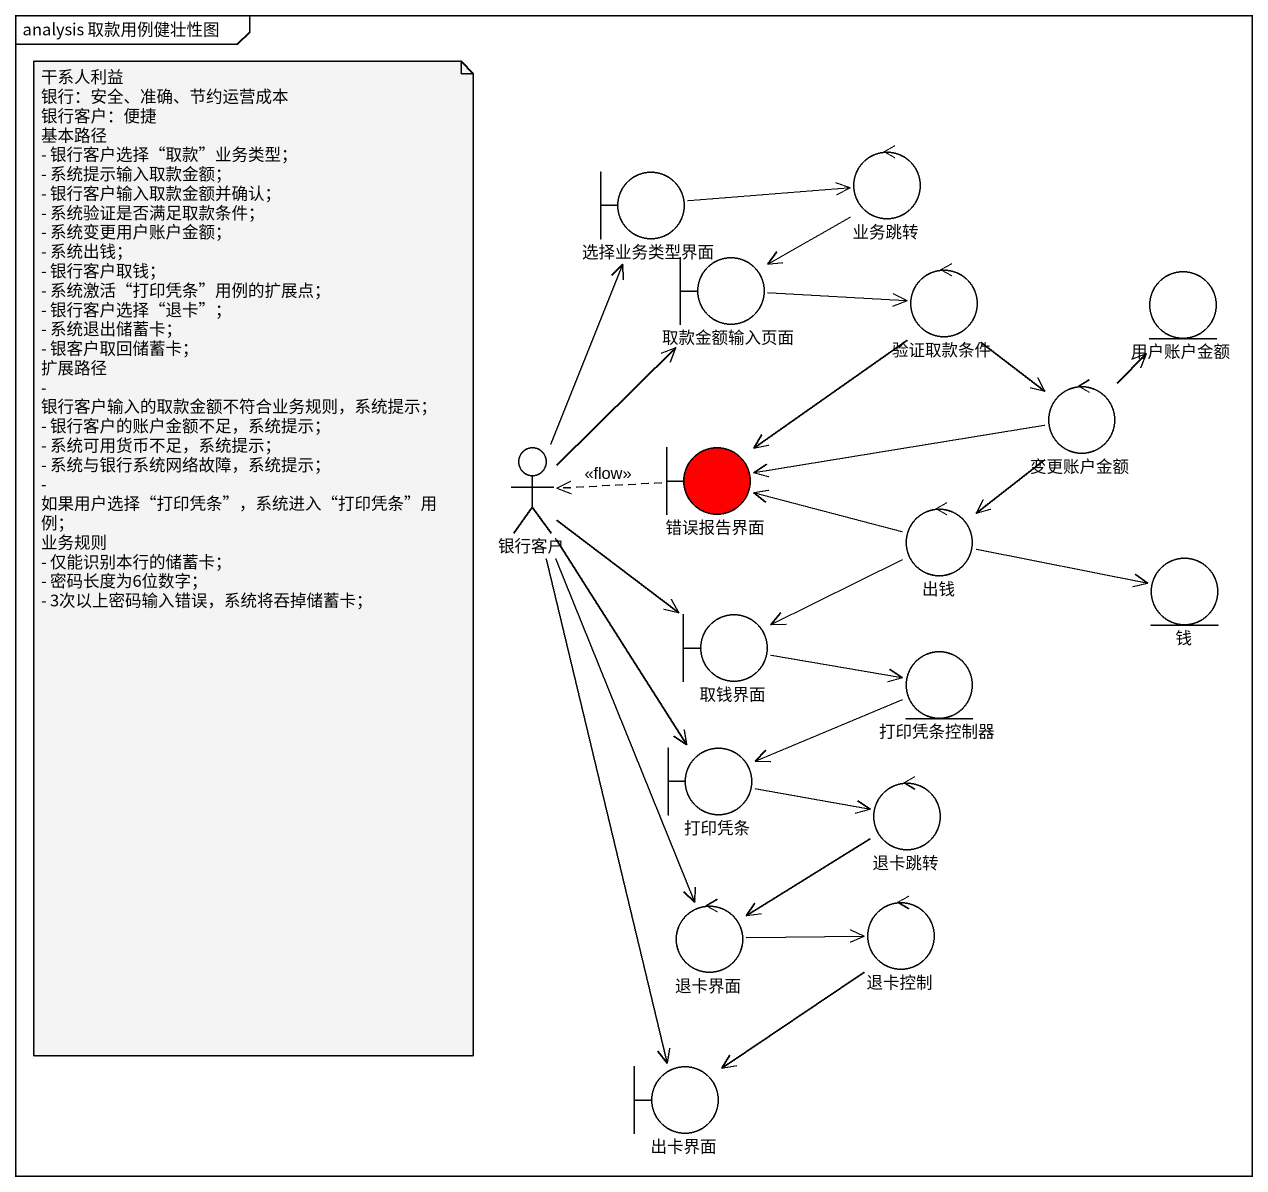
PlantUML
@startuml
mainframe analysis 取款用例健壮性图
boundary 选择业务类型界面
control 业务跳转
boundary 取款金额输入页面
control 验证取款条件
entity 用户账户金额
control 变更账户金额
actor 银行客户
boundary 错误报告界面 #FF0000
control 出钱
entity 钱
boundary 取钱界面
entity 打印凭条控制器
boundary 打印凭条
control 退卡跳转
control 退卡界面
control 退卡控制
boundary 出卡界面
选择业务类型界面 -right-> 业务跳转
业务跳转 --> 取款金额输入页面
取款金额输入页面 -right-> 验证取款条件
验证取款条件 --> 变更账户金额
验证取款条件 --> 错误报告界面
变更账户金额 -up-> 用户账户金额
变更账户金额 -left-> 错误报告界面
变更账户金额 --> 出钱
银行客户 -up-> 选择业务类型界面
银行客户 -up-> 取款金额输入页面
银行客户 --> 取钱界面
银行客户 --> 打印凭条
银行客户 --> 退卡界面
银行客户 --> 出卡界面
错误报告界面 .left.> 银行客户 : <<flow>>
出钱 -left-> 错误报告界面
出钱 -right-> 钱
出钱 -left-> 取钱界面
取钱界面 -right-> 打印凭条控制器
打印凭条控制器 -left-> 打印凭条
打印凭条 -right-> 退卡跳转
退卡跳转 --> 退卡界面
退卡界面 -right-> 退卡控制
退卡控制 --> 出卡界面
note as N1
  干系人利益
  银行：安全、准确、节约运营成本
  银行客户：便捷
  基本路径
  - 银行客户选择“取款”业务类型；
  - 系统提示输入取款金额；
  - 银行客户输入取款金额并确认；
  - 系统验证是否满足取款条件；
  - 系统变更用户账户金额；
  - 系统出钱；
  - 银行客户取钱；
  - 系统激活“打印凭条”用例的扩展点；
  - 银行客户选择“退卡”；
  - 系统退出储蓄卡；
  - 银客户取回储蓄卡；
  扩展路径
  - 银行客户输入的取款金额不符合业务规则，系统提示；
  - 银行客户的账户金额不足，系统提示；
  - 系统可用货币不足，系统提示；
  - 系统与银行系统网络故障，系统提示；
  - 如果用户选择“打印凭条”，系统进入“打印凭条”用例；
  业务规则
  - 仅能识别本行的储蓄卡；
  - 密码长度为6位数字；
  - 3次以上密码输入错误，系统将吞掉储蓄卡；
end note
@enduml
